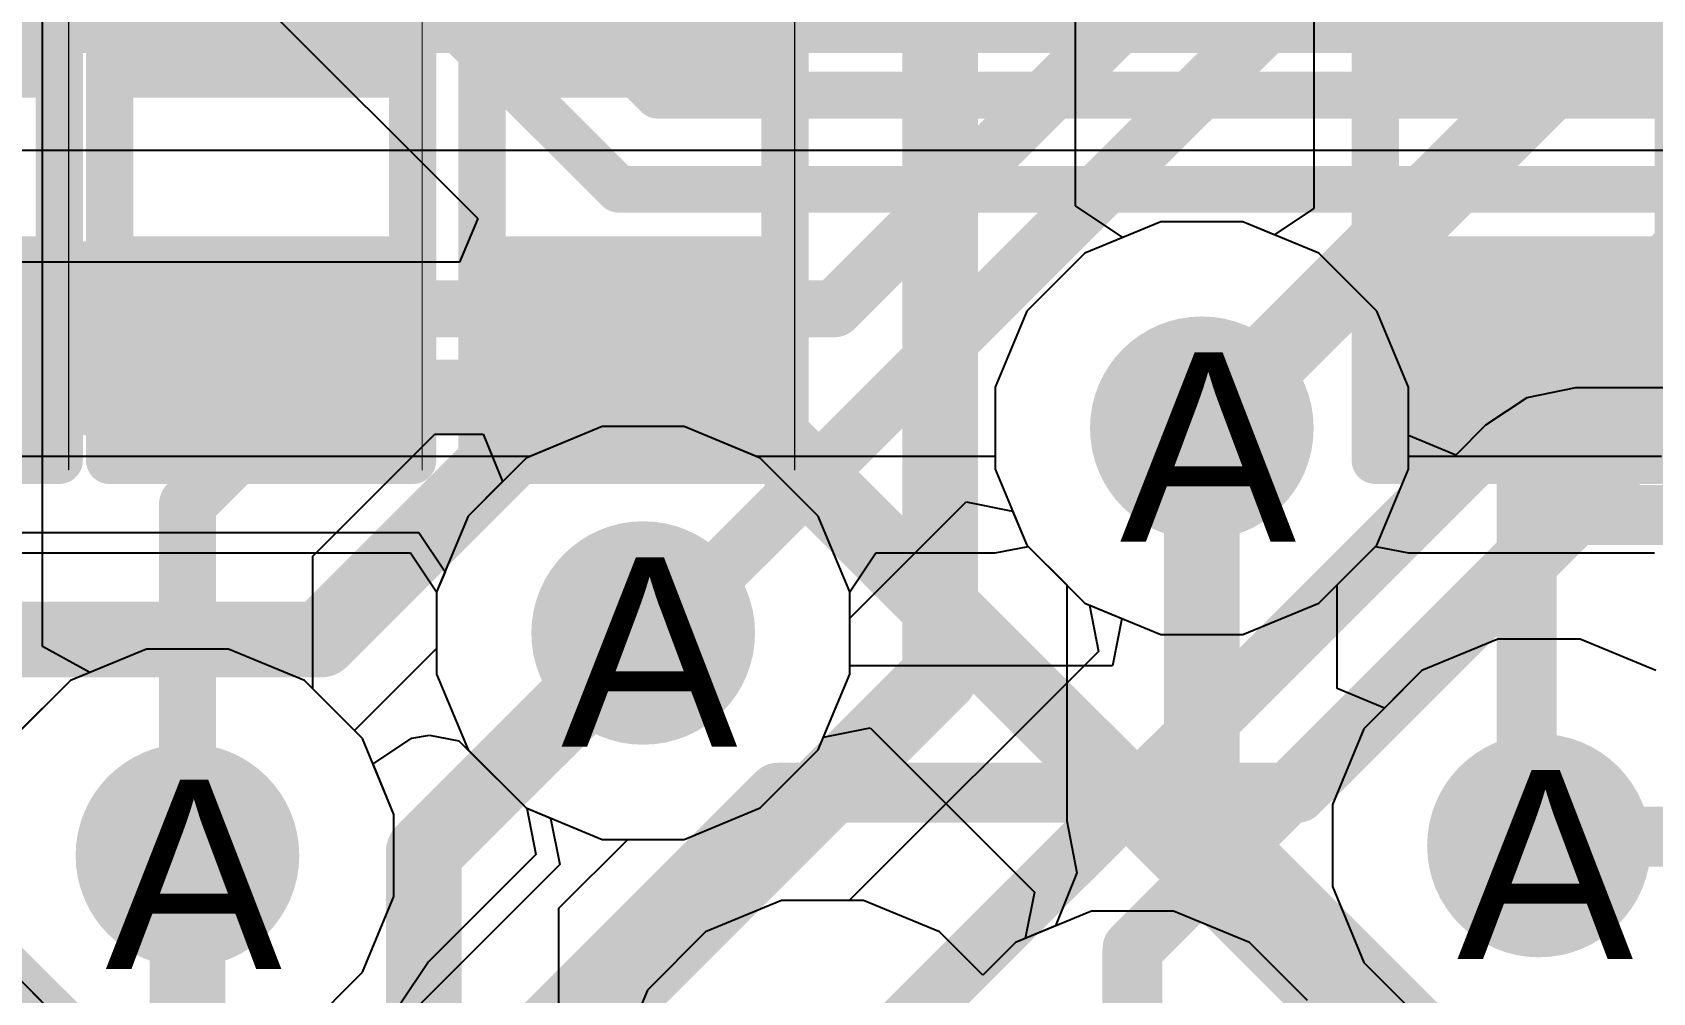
# Model space of a CAD drawing. Header units: inches. Extents: x 0 to 5271, y 0 to 5417.
# Drawn here: x 103.344 to 107.69, y 74.643 to 77.22 of the extents above; entities that cross this region are included whole.
import ezdxf

# ---------------------------------------------------------------- set-up
doc = ezdxf.new("R2010")
doc.units = ezdxf.units.IN
for name, color, linetype in [('Bottom Layer', 5, 'Continuous'), ('Bottom Overlay', 54, 'Continuous'), ('Bottom Paste', 16, 'Continuous'), ('Bottom Solder', 6, 'Continuous'), ('Drill Drawing', 1, 'Continuous'), ('L2_GND1', 16, 'Continuous'), ('L3_SIG1', 76, 'Continuous'), ('L4_PWR', 90, 'Continuous'), ('L5_GND2', 156, 'Continuous'), ('L6_SIG2', 130, 'Continuous'), ('L7_GND3', 216, 'Continuous'), ('Top Layer', 1, 'Continuous'), ('Via Holes', 16, 'Continuous')]:
    doc.layers.add(name, color=color, linetype=linetype)
doc.styles.add('Arial', font='', dxfattribs={"height": 0.2})
doc.styles.get('Arial').set_extended_font_data('Arial')

# ---------------------------------------------------------------- blocks, each defined once
blk = doc.blocks.new('R___0402_B_55')
at = {"layer": 'Bottom Layer'}
for points in [[(-0.2413, 0.3175), (-0.2413, -0.3175), (-0.6985, -0.3175), (-0.6985, 0.3175)], [(0.6985, 0.3175), (0.6985, -0.3175), (0.2413, -0.3175), (0.2413, 0.3175)]]:
    blk.add_hatch(color=5, dxfattribs=at).paths.add_polyline_path(points)
at = {"layer": 'Bottom Paste'}
for points in [[(-0.2413, 0.3175), (-0.2413, -0.3175), (-0.6985, -0.3175), (-0.6985, 0.3175)], [(0.6985, 0.3175), (0.6985, -0.3175), (0.2413, -0.3175), (0.2413, 0.3175)]]:
    blk.add_hatch(color=16, dxfattribs=at).paths.add_polyline_path(points)
at = {"layer": 'Bottom Solder'}
for points in [[(-0.1863, 0.3725), (-0.1863, -0.3725), (-0.7535, -0.3725), (-0.7535, 0.3725)], [(0.7535, 0.3725), (0.7535, -0.3725), (0.1863, -0.3725), (0.1863, 0.3725)]]:
    blk.add_hatch(color=6, dxfattribs=at).paths.add_polyline_path(points)
at = {"layer": 'Bottom Overlay'}
for points in [[(-0.7874, -0.4064, 0.127, 0.127, 0), (-0.7874, 0.4064, 0.127, 0.127, 0)], [(0.7874, 0.4064, 0.127, 0.127, 0), (-0.7874, 0.4064, 0.127, 0.127, 0)], [(0.7874, -0.4064, 0.127, 0.127, 0), (0.7874, 0.4064, 0.127, 0.127, 0)], [(0.8128, 0.4318, 0.00323, 0.00323, 0), (-0.8128, 0.4318, 0.00323, 0.00323, 0)], [(0.7874, -0.4064, 0.127, 0.127, 0), (-0.7874, -0.4064, 0.127, 0.127, 0)]]:
    blk.add_lwpolyline(points, format="xyseb", dxfattribs=at)
for points in [[(-0.8191, 0.4064, 0.0635, 0.0635, 1), (-0.7556, 0.4064, 0.0635, 0.0635, 1)], [(-0.8191, 0.4064, 0.0635, 0.0635, 1), (-0.7556, 0.4064, 0.0635, 0.0635, 1)], [(0.7556, 0.4064, 0.0635, 0.0635, 1), (0.8191, 0.4064, 0.0635, 0.0635, 1)], [(0.7556, 0.4064, 0.0635, 0.0635, 1), (0.8191, 0.4064, 0.0635, 0.0635, 1)], [(-0.8136, 0.4318, 0.00161, 0.00161, 1), (-0.812, 0.4318, 0.00161, 0.00161, 1)], [(0.812, 0.4318, 0.00161, 0.00161, 1), (0.8136, 0.4318, 0.00161, 0.00161, 1)], [(-0.8191, -0.4064, 0.0635, 0.0635, 1), (-0.7556, -0.4064, 0.0635, 0.0635, 1)], [(-0.8191, -0.4064, 0.0635, 0.0635, 1), (-0.7556, -0.4064, 0.0635, 0.0635, 1)], [(0.7556, -0.4064, 0.0635, 0.0635, 1), (0.8191, -0.4064, 0.0635, 0.0635, 1)], [(0.7556, -0.4064, 0.0635, 0.0635, 1), (0.8191, -0.4064, 0.0635, 0.0635, 1)]]:
    blk.add_lwpolyline(points, format="xyseb", close=True, dxfattribs=at)
blk = doc.blocks.new('R___0402_B_159')
at = {"layer": 'Bottom Layer'}
for points in [[(-0.2413, 0.3175), (-0.2413, -0.3175), (-0.6985, -0.3175), (-0.6985, 0.3175)], [(0.6985, 0.3175), (0.6985, -0.3175), (0.2413, -0.3175), (0.2413, 0.3175)]]:
    blk.add_hatch(color=5, dxfattribs=at).paths.add_polyline_path(points)
at = {"layer": 'Bottom Paste'}
for points in [[(-0.2413, 0.3175), (-0.2413, -0.3175), (-0.6985, -0.3175), (-0.6985, 0.3175)], [(0.6985, 0.3175), (0.6985, -0.3175), (0.2413, -0.3175), (0.2413, 0.3175)]]:
    blk.add_hatch(color=16, dxfattribs=at).paths.add_polyline_path(points)
at = {"layer": 'Bottom Solder'}
for points in [[(-0.1863, 0.3725), (-0.1863, -0.3725), (-0.7535, -0.3725), (-0.7535, 0.3725)], [(0.7535, 0.3725), (0.7535, -0.3725), (0.1863, -0.3725), (0.1863, 0.3725)]]:
    blk.add_hatch(color=6, dxfattribs=at).paths.add_polyline_path(points)
at = {"layer": 'Bottom Overlay'}
for points in [[(0.7874, 0.4064, 0.127, 0.127, 0), (-0.7874, 0.4064, 0.127, 0.127, 0)], [(-0.7874, -0.4064, 0.127, 0.127, 0), (-0.7874, 0.4064, 0.127, 0.127, 0)], [(0.7874, -0.4064, 0.127, 0.127, 0), (0.7874, 0.4064, 0.127, 0.127, 0)], [(0.8128, 0.4318, 0.00323, 0.00323, 0), (-0.8128, 0.4318, 0.00323, 0.00323, 0)], [(0.7874, -0.4064, 0.127, 0.127, 0), (-0.7874, -0.4064, 0.127, 0.127, 0)]]:
    blk.add_lwpolyline(points, format="xyseb", dxfattribs=at)
for points in [[(-0.8192, 0.4064, 0.0635, 0.0635, 1), (-0.7557, 0.4064, 0.0635, 0.0635, 1)], [(-0.8192, 0.4064, 0.0635, 0.0635, 1), (-0.7557, 0.4064, 0.0635, 0.0635, 1)], [(0.7556, 0.4064, 0.0635, 0.0635, 1), (0.8191, 0.4064, 0.0635, 0.0635, 1)], [(0.7556, 0.4064, 0.0635, 0.0635, 1), (0.8191, 0.4064, 0.0635, 0.0635, 1)], [(-0.8136, 0.4318, 0.00161, 0.00161, 1), (-0.812, 0.4318, 0.00161, 0.00161, 1)], [(0.812, 0.4318, 0.00161, 0.00161, 1), (0.8136, 0.4318, 0.00161, 0.00161, 1)], [(-0.8192, -0.4064, 0.0635, 0.0635, 1), (-0.7557, -0.4064, 0.0635, 0.0635, 1)], [(-0.8192, -0.4064, 0.0635, 0.0635, 1), (-0.7557, -0.4064, 0.0635, 0.0635, 1)], [(0.7556, -0.4064, 0.0635, 0.0635, 1), (0.8191, -0.4064, 0.0635, 0.0635, 1)], [(0.7556, -0.4064, 0.0635, 0.0635, 1), (0.8191, -0.4064, 0.0635, 0.0635, 1)]]:
    blk.add_lwpolyline(points, format="xyseb", close=True, dxfattribs=at)
blk = doc.blocks.new('R___0402_B_392')
at = {"layer": 'Bottom Layer'}
for points in [[(-0.2413, 0.3175), (-0.2413, -0.3175), (-0.6985, -0.3175), (-0.6985, 0.3175)], [(0.6985, 0.3175), (0.6985, -0.3175), (0.2413, -0.3175), (0.2413, 0.3175)]]:
    blk.add_hatch(color=5, dxfattribs=at).paths.add_polyline_path(points)
at = {"layer": 'Bottom Paste'}
for points in [[(-0.2413, 0.3175), (-0.2413, -0.3175), (-0.6985, -0.3175), (-0.6985, 0.3175)], [(0.6985, 0.3175), (0.6985, -0.3175), (0.2413, -0.3175), (0.2413, 0.3175)]]:
    blk.add_hatch(color=16, dxfattribs=at).paths.add_polyline_path(points)
at = {"layer": 'Bottom Solder'}
for points in [[(-0.1863, 0.3725), (-0.1863, -0.3725), (-0.7535, -0.3725), (-0.7535, 0.3725)], [(0.7535, 0.3725), (0.7535, -0.3725), (0.1863, -0.3725), (0.1863, 0.3725)]]:
    blk.add_hatch(color=6, dxfattribs=at).paths.add_polyline_path(points)
at = {"layer": 'Bottom Overlay'}
for points in [[(0.7874, 0.4064, 0.127, 0.127, 0), (-0.7874, 0.4064, 0.127, 0.127, 0)], [(-0.7874, -0.4064, 0.127, 0.127, 0), (-0.7874, 0.4064, 0.127, 0.127, 0)], [(0.7874, -0.4064, 0.127, 0.127, 0), (0.7874, 0.4064, 0.127, 0.127, 0)], [(0.8128, 0.4318, 0.00323, 0.00323, 0), (-0.8128, 0.4318, 0.00323, 0.00323, 0)], [(0.7874, -0.4064, 0.127, 0.127, 0), (-0.7874, -0.4064, 0.127, 0.127, 0)]]:
    blk.add_lwpolyline(points, format="xyseb", dxfattribs=at)
for points in [[(-0.8192, 0.4064, 0.0635, 0.0635, 1), (-0.7557, 0.4064, 0.0635, 0.0635, 1)], [(-0.8192, 0.4064, 0.0635, 0.0635, 1), (-0.7557, 0.4064, 0.0635, 0.0635, 1)], [(0.7556, 0.4064, 0.0635, 0.0635, 1), (0.8191, 0.4064, 0.0635, 0.0635, 1)], [(0.7556, 0.4064, 0.0635, 0.0635, 1), (0.8191, 0.4064, 0.0635, 0.0635, 1)], [(-0.8136, 0.4318, 0.00161, 0.00161, 1), (-0.812, 0.4318, 0.00161, 0.00161, 1)], [(0.812, 0.4318, 0.00161, 0.00161, 1), (0.8136, 0.4318, 0.00161, 0.00161, 1)], [(-0.8192, -0.4064, 0.0635, 0.0635, 1), (-0.7557, -0.4064, 0.0635, 0.0635, 1)], [(-0.8192, -0.4064, 0.0635, 0.0635, 1), (-0.7557, -0.4064, 0.0635, 0.0635, 1)], [(0.7556, -0.4064, 0.0635, 0.0635, 1), (0.8191, -0.4064, 0.0635, 0.0635, 1)], [(0.7556, -0.4064, 0.0635, 0.0635, 1), (0.8191, -0.4064, 0.0635, 0.0635, 1)]]:
    blk.add_lwpolyline(points, format="xyseb", close=True, dxfattribs=at)
blk = doc.blocks.new('R___0402_B_393')
at = {"layer": 'Bottom Layer'}
for points in [[(-0.2413, 0.3175), (-0.2413, -0.3175), (-0.6985, -0.3175), (-0.6985, 0.3175)], [(0.6985, 0.3175), (0.6985, -0.3175), (0.2413, -0.3175), (0.2413, 0.3175)]]:
    blk.add_hatch(color=5, dxfattribs=at).paths.add_polyline_path(points)
at = {"layer": 'Bottom Paste'}
for points in [[(-0.2413, 0.3175), (-0.2413, -0.3175), (-0.6985, -0.3175), (-0.6985, 0.3175)], [(0.6985, 0.3175), (0.6985, -0.3175), (0.2413, -0.3175), (0.2413, 0.3175)]]:
    blk.add_hatch(color=16, dxfattribs=at).paths.add_polyline_path(points)
at = {"layer": 'Bottom Solder'}
for points in [[(-0.1863, 0.3725), (-0.1863, -0.3725), (-0.7535, -0.3725), (-0.7535, 0.3725)], [(0.7535, 0.3725), (0.7535, -0.3725), (0.1863, -0.3725), (0.1863, 0.3725)]]:
    blk.add_hatch(color=6, dxfattribs=at).paths.add_polyline_path(points)
at = {"layer": 'Bottom Overlay'}
for points in [[(-0.7874, -0.4064, 0.127, 0.127, 0), (-0.7874, 0.4064, 0.127, 0.127, 0)], [(0.7874, 0.4064, 0.127, 0.127, 0), (-0.7874, 0.4064, 0.127, 0.127, 0)], [(0.7874, -0.4064, 0.127, 0.127, 0), (0.7874, 0.4064, 0.127, 0.127, 0)], [(0.8128, 0.4318, 0.00323, 0.00323, 0), (-0.8128, 0.4318, 0.00323, 0.00323, 0)], [(0.7874, -0.4064, 0.127, 0.127, 0), (-0.7874, -0.4064, 0.127, 0.127, 0)]]:
    blk.add_lwpolyline(points, format="xyseb", dxfattribs=at)
for points in [[(-0.8192, 0.4064, 0.0635, 0.0635, 1), (-0.7557, 0.4064, 0.0635, 0.0635, 1)], [(-0.8192, 0.4064, 0.0635, 0.0635, 1), (-0.7557, 0.4064, 0.0635, 0.0635, 1)], [(0.7556, 0.4064, 0.0635, 0.0635, 1), (0.8191, 0.4064, 0.0635, 0.0635, 1)], [(0.7556, 0.4064, 0.0635, 0.0635, 1), (0.8191, 0.4064, 0.0635, 0.0635, 1)], [(-0.8136, 0.4318, 0.00161, 0.00161, 1), (-0.812, 0.4318, 0.00161, 0.00161, 1)], [(0.812, 0.4318, 0.00161, 0.00161, 1), (0.8136, 0.4318, 0.00161, 0.00161, 1)], [(-0.8192, -0.4064, 0.0635, 0.0635, 1), (-0.7557, -0.4064, 0.0635, 0.0635, 1)], [(-0.8192, -0.4064, 0.0635, 0.0635, 1), (-0.7557, -0.4064, 0.0635, 0.0635, 1)], [(0.7556, -0.4064, 0.0635, 0.0635, 1), (0.8191, -0.4064, 0.0635, 0.0635, 1)], [(0.7556, -0.4064, 0.0635, 0.0635, 1), (0.8191, -0.4064, 0.0635, 0.0635, 1)]]:
    blk.add_lwpolyline(points, format="xyseb", close=True, dxfattribs=at)

msp = doc.modelspace()

# ---------------------------------------------------------------- hatches: boundary and pattern name
at = {"layer": 'Bottom Layer'}
for points in [[(104.6396, 77.1002), (105.2873, 77.1002), (105.2873, 78.2828), (104.6396, 78.2828)], [(100.6968, 76.1604), (104.2754, 76.1604), (104.2754, 76.6595), (100.6968, 76.6595)]]:
    msp.add_hatch(color=5, dxfattribs=at).paths.add_polyline_path(points)
h = msp.add_hatch(color=5, dxfattribs=at)
edge = h.paths.add_edge_path()
edge.add_arc((106.4812, 76.1578), 0.3, 0, 360)
h = msp.add_hatch(color=5, dxfattribs=at)
edge = h.paths.add_edge_path()
edge.add_arc((104.9827, 75.608), 0.3, 0, 360)
h = msp.add_hatch(color=5, dxfattribs=at)
edge = h.paths.add_edge_path()
edge.add_arc((107.3855, 75.0374), 0.3, 0, 360)
h = msp.add_hatch(color=5, dxfattribs=at)
edge = h.paths.add_edge_path()
edge.add_arc((103.7602, 75.011), 0.3, 0, 360)
at = {"layer": 'L2_GND1'}
h = msp.add_hatch(color=16, dxfattribs=at)
edge = h.paths.add_edge_path()
edge.add_arc((106.4812, 76.1578), 0.3, 0, 360)
h = msp.add_hatch(color=16, dxfattribs=at)
edge = h.paths.add_edge_path()
edge.add_arc((104.9827, 75.608), 0.3, 0, 360)
h = msp.add_hatch(color=16, dxfattribs=at)
edge = h.paths.add_edge_path()
edge.add_arc((107.3855, 75.0374), 0.3, 0, 360)
h = msp.add_hatch(color=16, dxfattribs=at)
edge = h.paths.add_edge_path()
edge.add_arc((103.7602, 75.011), 0.3, 0, 360)
at = {"layer": 'L3_SIG1'}
h = msp.add_hatch(color=76, dxfattribs=at)
edge = h.paths.add_edge_path()
edge.add_arc((106.4812, 76.1578), 0.3, 0, 360)
h = msp.add_hatch(color=76, dxfattribs=at)
edge = h.paths.add_edge_path()
edge.add_arc((104.9827, 75.608), 0.3, 0, 360)
h = msp.add_hatch(color=76, dxfattribs=at)
edge = h.paths.add_edge_path()
edge.add_arc((107.3855, 75.0374), 0.3, 0, 360)
h = msp.add_hatch(color=76, dxfattribs=at)
edge = h.paths.add_edge_path()
edge.add_arc((103.7602, 75.011), 0.3, 0, 360)
at = {"layer": 'L4_PWR'}
h = msp.add_hatch(color=90, dxfattribs=at)
edge = h.paths.add_edge_path()
edge.add_arc((106.4812, 76.1578), 0.3, 0, 360)
h = msp.add_hatch(color=90, dxfattribs=at)
edge = h.paths.add_edge_path()
edge.add_arc((104.9827, 75.608), 0.3, 0, 360)
h = msp.add_hatch(color=90, dxfattribs=at)
edge = h.paths.add_edge_path()
edge.add_arc((107.3855, 75.0374), 0.3, 0, 360)
h = msp.add_hatch(color=90, dxfattribs=at)
edge = h.paths.add_edge_path()
edge.add_arc((103.7602, 75.011), 0.3, 0, 360)
at = {"layer": 'L5_GND2'}
h = msp.add_hatch(color=156, dxfattribs=at)
edge = h.paths.add_edge_path()
edge.add_arc((106.4812, 76.1578), 0.3, 0, 360)
h = msp.add_hatch(color=156, dxfattribs=at)
edge = h.paths.add_edge_path()
edge.add_arc((104.9827, 75.608), 0.3, 0, 360)
h = msp.add_hatch(color=156, dxfattribs=at)
edge = h.paths.add_edge_path()
edge.add_arc((107.3855, 75.0374), 0.3, 0, 360)
h = msp.add_hatch(color=156, dxfattribs=at)
edge = h.paths.add_edge_path()
edge.add_arc((103.7602, 75.011), 0.3, 0, 360)
at = {"layer": 'L6_SIG2'}
h = msp.add_hatch(color=130, dxfattribs=at)
edge = h.paths.add_edge_path()
edge.add_arc((106.4812, 76.1578), 0.3, 0, 360)
h = msp.add_hatch(color=130, dxfattribs=at)
edge = h.paths.add_edge_path()
edge.add_arc((104.9827, 75.608), 0.3, 0, 360)
h = msp.add_hatch(color=130, dxfattribs=at)
edge = h.paths.add_edge_path()
edge.add_arc((107.3855, 75.0374), 0.3, 0, 360)
h = msp.add_hatch(color=130, dxfattribs=at)
edge = h.paths.add_edge_path()
edge.add_arc((103.7602, 75.011), 0.3, 0, 360)
at = {"layer": 'L7_GND3'}
h = msp.add_hatch(color=216, dxfattribs=at)
edge = h.paths.add_edge_path()
edge.add_arc((106.4812, 76.1578), 0.3, 0, 360)
h = msp.add_hatch(color=216, dxfattribs=at)
edge = h.paths.add_edge_path()
edge.add_arc((104.9827, 75.608), 0.3, 0, 360)
h = msp.add_hatch(color=216, dxfattribs=at)
edge = h.paths.add_edge_path()
edge.add_arc((107.3855, 75.0374), 0.3, 0, 360)
h = msp.add_hatch(color=216, dxfattribs=at)
edge = h.paths.add_edge_path()
edge.add_arc((103.7602, 75.011), 0.3, 0, 360)
at = {"layer": 'Top Layer'}
h = msp.add_hatch(color=1, dxfattribs=at)
edge = h.paths.add_edge_path()
edge.add_arc((106.4812, 76.1578), 0.3, 0, 360)
h = msp.add_hatch(color=1, dxfattribs=at)
edge = h.paths.add_edge_path()
edge.add_arc((104.9827, 75.608), 0.3, 0, 360)
h = msp.add_hatch(color=1, dxfattribs=at)
edge = h.paths.add_edge_path()
edge.add_arc((107.3855, 75.0374), 0.3, 0, 360)
h = msp.add_hatch(color=1, dxfattribs=at)
edge = h.paths.add_edge_path()
edge.add_arc((103.7602, 75.011), 0.3, 0, 360)
at = {"layer": 'Via Holes'}
h = msp.add_hatch(color=7, dxfattribs=at)
edge = h.paths.add_edge_path()
edge.add_arc((106.4812, 76.1578), 0.15, 0, 360)
h = msp.add_hatch(color=7, dxfattribs=at)
edge = h.paths.add_edge_path()
edge.add_arc((104.9827, 75.608), 0.15, 0, 360)
h = msp.add_hatch(color=7, dxfattribs=at)
edge = h.paths.add_edge_path()
edge.add_arc((107.3855, 75.0374), 0.15, 0, 360)
h = msp.add_hatch(color=7, dxfattribs=at)
edge = h.paths.add_edge_path()
edge.add_arc((103.7602, 75.011), 0.15, 0, 360)

# ---------------------------------------------------------------- linework, layer by layer
at = {"layer": 'Bottom Layer'}
for p, q in [((106.7812, 77.8114), (106.7812, 76.7475)), ((106.1419, 76.7544), (106.1419, 77.4397)), ((106.2689, 76.6695), (106.1419, 76.7544)), ((106.371, 76.7118), (106.2689, 76.6695)), ((106.5914, 76.7118), (106.371, 76.7118)), ((106.6756, 76.6769), (106.5914, 76.7118)), ((106.7812, 76.7475), (106.6756, 76.6769)), ((104.2581, 75.2565), (104.3623, 75.3261)), ((104.3623, 75.3261), (104.4097, 75.3338)), ((104.4097, 75.3338), (104.4885, 75.3182)), ((104.4885, 75.3182), (104.5134, 75.2938)), ((104.5134, 75.2938), (104.6689, 75.1383)), ((104.3142, 75.1212), (104.2581, 75.2565)), ((104.3142, 74.9008), (104.3142, 75.1212)), ((104.6689, 75.1383), (104.7345, 75.1111)), ((104.7345, 75.1111), (104.7593, 74.9865)), ((104.7593, 74.9865), (103.6042, 73.8314)), ((104.2298, 74.6972), (104.3142, 74.9008)), ((103.2905, 74.6972), (103.4463, 74.5413)), ((104.074, 74.5413), (104.2298, 74.6972))]:
    msp.add_line(p, q, dxfattribs=at)
for points in [[(105.7794, 75.4938, 0.2032, 0.2032, 0), (105.7794, 77.8606, 0.2032, 0.2032, 0)], [(104.1177, 75.5904, 0.2032, 0.2032, 0), (104.9367, 76.4094, 0.2032, 0.2032, 0)], [(104.9444, 76.389, 0.2032, 0.2032, 0), (104.9571, 76.389, 0.2032, 0.2032, 0)], [(104.9571, 76.389, 0.2032, 0.2032, 0), (105.0333, 76.389, 0.2032, 0.2032, 0)], [(107.3527, 75.0701, 0.1608, 0.1608, 0), (107.3527, 76.389, 0.1608, 0.1608, 0)], [(99.2378, 75.5904, 0.2032, 0.2032, 0), (104.1177, 75.5904, 0.2032, 0.2032, 0)], [(103.8606, 73.5751, 0.2032, 0.2032, 0), (105.7794, 75.4938, 0.2032, 0.2032, 0)], [(107.3527, 75.0701, 0.1608, 0.1608, 0), (107.3855, 75.0374, 0.1608, 0.1608, 0)]]:
    msp.add_lwpolyline(points, format="xyseb", dxfattribs=at)
for points in [[(104.8859, 76.4094, 0.1016, 0.1016, 1), (104.9875, 76.4094, 0.1016, 0.1016, 1)], [(104.8936, 76.389, 0.1016, 0.1016, 1), (104.9952, 76.389, 0.1016, 0.1016, 1)], [(104.9063, 76.389, 0.1016, 0.1016, 1), (105.0079, 76.389, 0.1016, 0.1016, 1)], [(104.9063, 76.389, 0.1016, 0.1016, 1), (105.0079, 76.389, 0.1016, 0.1016, 1)], [(104.9825, 76.389, 0.1016, 0.1016, 1), (105.0841, 76.389, 0.1016, 0.1016, 1)], [(107.3125, 76.389, 0.0804, 0.0804, 1), (107.3929, 76.389, 0.0804, 0.0804, 1)], [(104.0669, 75.5904, 0.1016, 0.1016, 1), (104.1685, 75.5904, 0.1016, 0.1016, 1)], [(104.0669, 75.5904, 0.1016, 0.1016, 1), (104.1685, 75.5904, 0.1016, 0.1016, 1)], [(105.7286, 75.4938, 0.1016, 0.1016, 1), (105.8302, 75.4938, 0.1016, 0.1016, 1)], [(105.7286, 75.4938, 0.1016, 0.1016, 1), (105.8302, 75.4938, 0.1016, 0.1016, 1)], [(107.3125, 75.0701, 0.0804, 0.0804, 1), (107.3929, 75.0701, 0.0804, 0.0804, 1)], [(107.3125, 75.0701, 0.0804, 0.0804, 1), (107.3929, 75.0701, 0.0804, 0.0804, 1)], [(107.3453, 75.0374, 0.0804, 0.0804, 1), (107.4257, 75.0374, 0.0804, 0.0804, 1)]]:
    msp.add_lwpolyline(points, format="xyseb", close=True, dxfattribs=at)
at = {"layer": 'L2_GND1'}
for p, q in [((106.371, 76.7118), (106.1674, 76.6275)), ((106.5914, 76.7118), (106.371, 76.7118)), ((106.7951, 76.6275), (106.5914, 76.7118)), ((106.1674, 76.6275), (106.0116, 76.4716)), ((106.9509, 76.4716), (106.7951, 76.6275)), ((106.0116, 76.4716), (105.9272, 76.268)), ((107.0352, 76.268), (106.9509, 76.4716)), ((105.9272, 76.268), (105.9272, 76.0476)), ((107.0352, 76.1383), (107.0352, 76.268)), ((107.353, 76.2397), (107.2424, 76.1658)), ((107.4834, 76.2657), (107.353, 76.2397)), ((107.8065, 76.2657), (107.4834, 76.2657)), ((104.8725, 76.162), (104.6689, 76.0776)), ((105.0929, 76.162), (104.8725, 76.162)), ((105.2965, 76.0776), (105.0929, 76.162)), ((107.2424, 76.1658), (107.1622, 76.0857)), ((107.1622, 76.0857), (107.0352, 76.1383)), ((104.6689, 76.0776), (104.513, 75.9218)), ((105.4523, 75.9218), (105.2965, 76.0776)), ((105.9272, 76.0476), (106.0116, 75.844)), ((104.513, 75.9218), (104.4287, 75.7182)), ((105.5367, 75.7182), (105.4523, 75.9218)), ((106.0116, 75.844), (106.1674, 75.6882)), ((104.4287, 75.7182), (104.4287, 75.4978)), ((105.5367, 75.5201), (105.5367, 75.7182)), ((106.1674, 75.6882), (106.2665, 75.6471)), ((106.2665, 75.6471), (106.2413, 75.5201)), ((103.65, 75.565), (103.4463, 75.4807)), ((103.8704, 75.565), (103.65, 75.565)), ((104.074, 75.4807), (103.8704, 75.565)), ((104.4287, 75.4978), (104.513, 75.2942)), ((106.2413, 75.5201), (105.5367, 75.5201)), ((103.4463, 75.4807), (103.2905, 75.3248)), ((104.2298, 75.3248), (104.074, 75.4807)), ((104.3142, 75.1212), (104.2298, 75.3248)), ((104.513, 75.2942), (104.6689, 75.1383)), ((104.3142, 74.9008), (104.3142, 75.1212)), ((104.6689, 75.1383), (104.6703, 75.1377)), ((104.6703, 75.1377), (104.6951, 75.0131)), ((104.6951, 75.0131), (104.4069, 74.725)), ((104.2298, 74.6972), (104.3142, 74.9008)), ((104.4069, 74.725), (104.333, 74.6144)), ((103.2905, 74.6972), (103.4463, 74.5413)), ((104.074, 74.5413), (104.2298, 74.6972))]:
    msp.add_line(p, q, dxfattribs=at)
for points in [[(106.7379, 75.1792, 0.1608, 0.1608, 0), (107.4834, 75.9247, 0.1608, 0.1608, 0)], [(107.4834, 75.9247, 0.1608, 0.1608, 0), (108.249, 75.9247, 0.1608, 0.1608, 0)], [(104.648, 74.4839, 0.1608, 0.1608, 0), (105.3433, 75.1792, 0.1608, 0.1608, 0)], [(105.3433, 75.1792, 0.1608, 0.1608, 0), (106.7379, 75.1792, 0.1608, 0.1608, 0)]]:
    msp.add_lwpolyline(points, format="xyseb", dxfattribs=at)
for points in [[(107.4432, 75.9247, 0.0804, 0.0804, 1), (107.5236, 75.9247, 0.0804, 0.0804, 1)], [(107.4432, 75.9247, 0.0804, 0.0804, 1), (107.5236, 75.9247, 0.0804, 0.0804, 1)], [(105.3031, 75.1792, 0.0804, 0.0804, 1), (105.3835, 75.1792, 0.0804, 0.0804, 1)], [(105.3031, 75.1792, 0.0804, 0.0804, 1), (105.3835, 75.1792, 0.0804, 0.0804, 1)], [(106.6977, 75.1792, 0.0804, 0.0804, 1), (106.7781, 75.1792, 0.0804, 0.0804, 1)], [(106.6977, 75.1792, 0.0804, 0.0804, 1), (106.7781, 75.1792, 0.0804, 0.0804, 1)]]:
    msp.add_lwpolyline(points, format="xyseb", close=True, dxfattribs=at)
at = {"layer": 'L3_SIG1'}
for p, q in [((103.6223, 77.6372), (104.539, 76.7205)), ((104.539, 76.7205), (104.4904, 76.6032)), ((104.4904, 76.6032), (102.9265, 76.6032)), ((102.7763, 75.8781), (104.3806, 75.8781)), ((104.3806, 75.8781), (104.4512, 75.7725)), ((104.4512, 75.7725), (104.4287, 75.7182)), ((104.4287, 75.7182), (104.4287, 75.4978)), ((103.65, 75.565), (103.4463, 75.4807)), ((103.8704, 75.565), (103.65, 75.565)), ((104.074, 75.4807), (103.8704, 75.565)), ((104.4287, 75.4978), (104.513, 75.2942)), ((103.4463, 75.4807), (103.2975, 75.3318)), ((104.2298, 75.3248), (104.074, 75.4807)), ((104.3142, 75.1212), (104.2298, 75.3248)), ((105.4523, 75.2942), (105.4667, 75.3288)), ((105.4667, 75.3288), (105.5912, 75.3536)), ((105.5912, 75.3536), (106.0323, 74.9126)), ((104.513, 75.2942), (104.6689, 75.1383)), ((105.2965, 75.1383), (105.4523, 75.2942)), ((104.3142, 74.9008), (104.3142, 75.1212)), ((104.6689, 75.1383), (104.8725, 75.054)), ((105.0929, 75.054), (105.2965, 75.1383)), ((104.8725, 75.054), (105.0929, 75.054)), ((104.2298, 74.6972), (104.3142, 74.9008)), ((105.3534, 74.8897), (105.1498, 74.8054)), ((105.5738, 74.8897), (105.3534, 74.8897)), ((105.7775, 74.8054), (105.5738, 74.8897)), ((106.0323, 74.9126), (106.0075, 74.788)), ((105.1498, 74.8054), (104.994, 74.6495)), ((105.8935, 74.6893), (105.7775, 74.8054)), ((105.9813, 74.7771), (105.8935, 74.6893)), ((106.0075, 74.788), (105.9813, 74.7771)), ((104.074, 74.5413), (104.2298, 74.6972)), ((104.994, 74.6495), (104.9096, 74.4459))]:
    msp.add_line(p, q, dxfattribs=at)
for points in [[(97.7786, 80.1582, 0.2032, 0.2032, 0), (104.267, 73.6699, 0.2032, 0.2032, 0)], [(103.5694, 78.5041, 0.1256, 0.1256, 0), (105.0218, 77.0517, 0.1256, 0.1256, 0)], [(103.3169, 78.3994, 0.1256, 0.1256, 0), (104.9171, 76.7992, 0.1256, 0.1256, 0)], [(105.0218, 77.0517, 0.1256, 0.1256, 0), (111.6767, 77.0517, 0.1256, 0.1256, 0)], [(104.9171, 76.7992, 0.1256, 0.1256, 0), (111.5721, 76.7992, 0.1256, 0.1256, 0)], [(102.7763, 76.2406, 0.2032, 0.2032, 0), (105.217, 76.2406, 0.2032, 0.2032, 0)], [(105.217, 76.2406, 0.2032, 0.2032, 0), (107.2642, 74.1934, 0.2032, 0.2032, 0)]]:
    msp.add_lwpolyline(points, format="xyseb", dxfattribs=at)
for points in [[(104.9904, 77.0517, 0.0628, 0.0628, 1), (105.0532, 77.0517, 0.0628, 0.0628, 1)], [(104.9904, 77.0517, 0.0628, 0.0628, 1), (105.0532, 77.0517, 0.0628, 0.0628, 1)], [(104.8858, 76.7992, 0.0628, 0.0628, 1), (104.9485, 76.7992, 0.0628, 0.0628, 1)], [(104.8858, 76.7992, 0.0628, 0.0628, 1), (104.9485, 76.7992, 0.0628, 0.0628, 1)], [(105.1662, 76.2406, 0.1016, 0.1016, 1), (105.2678, 76.2406, 0.1016, 0.1016, 1)], [(105.1662, 76.2406, 0.1016, 0.1016, 1), (105.2678, 76.2406, 0.1016, 0.1016, 1)]]:
    msp.add_lwpolyline(points, format="xyseb", close=True, dxfattribs=at)
at = {"layer": 'L4_PWR'}
for p, q in [((106.371, 76.7118), (106.1674, 76.6275)), ((106.5914, 76.7118), (106.371, 76.7118)), ((106.7951, 76.6275), (106.5914, 76.7118)), ((106.1674, 76.6275), (106.0116, 76.4716)), ((106.9509, 76.4716), (106.7951, 76.6275)), ((106.0116, 76.4716), (105.9272, 76.268)), ((107.0352, 76.268), (106.9509, 76.4716)), ((105.9272, 76.268), (105.9272, 76.0818)), ((107.0352, 76.0818), (107.0352, 76.268)), ((104.8725, 76.162), (104.679, 76.0818)), ((105.0929, 76.162), (104.8725, 76.162)), ((105.2864, 76.0818), (105.0929, 76.162)), ((104.679, 76.0818), (101.2996, 76.0818)), ((105.9272, 76.0818), (105.2864, 76.0818)), ((107.7145, 76.0818), (107.0352, 76.0818)), ((105.9272, 75.8228), (106.0152, 75.8403)), ((106.0152, 75.8403), (106.1674, 75.6882)), ((106.7951, 75.6882), (106.9472, 75.8403)), ((106.9472, 75.8403), (107.0352, 75.8228)), ((101.2996, 75.8228), (104.3587, 75.8228)), ((104.3587, 75.8228), (104.4287, 75.7182)), ((105.5367, 75.7182), (105.6066, 75.8228)), ((105.6066, 75.8228), (105.9272, 75.8228)), ((107.0352, 75.8228), (107.695, 75.8228)), ((104.4287, 75.7182), (104.4287, 75.4978)), ((105.5367, 75.4978), (105.5367, 75.7182)), ((106.1674, 75.6882), (106.371, 75.6038)), ((106.5914, 75.6038), (106.7951, 75.6882)), ((106.371, 75.6038), (106.5914, 75.6038)), ((107.2753, 75.5914), (107.0717, 75.507)), ((107.4957, 75.5914), (107.2753, 75.5914)), ((107.6993, 75.507), (107.4957, 75.5914)), ((103.65, 75.565), (103.4463, 75.4807)), ((103.8704, 75.565), (103.65, 75.565)), ((104.074, 75.4807), (103.8704, 75.565)), ((104.4287, 75.4978), (104.513, 75.2942)), ((105.4523, 75.2942), (105.5367, 75.4978)), ((107.0717, 75.507), (106.9158, 75.3512)), ((103.4463, 75.4807), (103.2905, 75.3248)), ((104.2298, 75.3248), (104.074, 75.4807)), ((104.3142, 75.1212), (104.2298, 75.3248)), ((106.9158, 75.3512), (106.8315, 75.1476)), ((104.513, 75.2942), (104.6689, 75.1383)), ((105.2965, 75.1383), (105.4523, 75.2942)), ((106.8315, 75.1476), (106.8315, 74.9272)), ((104.3142, 74.9008), (104.3142, 75.1212)), ((104.6689, 75.1383), (104.8725, 75.054)), ((105.0929, 75.054), (105.2965, 75.1383)), ((104.8725, 75.054), (105.0929, 75.054)), ((106.8315, 74.9272), (106.9158, 74.7235)), ((104.2298, 74.6972), (104.3142, 74.9008)), ((105.3534, 74.8897), (105.1498, 74.8054)), ((105.5738, 74.8897), (105.3534, 74.8897)), ((105.7775, 74.8054), (105.5738, 74.8897)), ((106.1849, 74.8615), (105.9813, 74.7771)), ((106.4053, 74.8615), (106.1849, 74.8615)), ((106.6089, 74.7771), (106.4053, 74.8615)), ((105.1498, 74.8054), (104.994, 74.6495)), ((105.8935, 74.6893), (105.7775, 74.8054)), ((105.9813, 74.7771), (105.8935, 74.6893)), ((106.7647, 74.6213), (106.6089, 74.7771)), ((106.9158, 74.7235), (107.0717, 74.5677)), ((103.2905, 74.6972), (103.4463, 74.5413)), ((104.074, 74.5413), (104.2298, 74.6972)), ((104.994, 74.6495), (104.9096, 74.4459))]:
    msp.add_line(p, q, dxfattribs=at)
at = {"layer": 'L5_GND2'}
for p, q in [((106.371, 76.7118), (106.1674, 76.6275)), ((106.5914, 76.7118), (106.371, 76.7118)), ((106.7951, 76.6275), (106.5914, 76.7118)), ((106.1674, 76.6275), (106.0116, 76.4716)), ((106.9509, 76.4716), (106.7951, 76.6275)), ((106.0116, 76.4716), (105.9272, 76.268)), ((107.0352, 76.268), (106.9509, 76.4716)), ((105.9272, 76.268), (105.9272, 76.0476)), ((107.0352, 76.0476), (107.0352, 76.268)), ((104.8725, 76.162), (104.6689, 76.0776)), ((105.0929, 76.162), (104.8725, 76.162)), ((105.2965, 76.0776), (105.0929, 76.162)), ((104.6689, 76.0776), (104.513, 75.9218)), ((105.4523, 75.9218), (105.2965, 76.0776)), ((105.9272, 76.0476), (106.0116, 75.844)), ((106.9509, 75.844), (107.0352, 76.0476)), ((104.513, 75.9218), (104.4287, 75.7182)), ((105.5367, 75.7182), (105.4523, 75.9218)), ((106.0116, 75.844), (106.1674, 75.6882)), ((106.7951, 75.6882), (106.9509, 75.844)), ((104.4287, 75.7182), (104.4287, 75.4978)), ((105.5367, 75.4978), (105.5367, 75.7182)), ((106.1674, 75.6882), (106.371, 75.6038)), ((106.5914, 75.6038), (106.7951, 75.6882)), ((106.371, 75.6038), (106.5914, 75.6038)), ((107.2753, 75.5914), (107.0717, 75.507)), ((107.4957, 75.5914), (107.2753, 75.5914)), ((107.6993, 75.507), (107.4957, 75.5914)), ((103.65, 75.565), (103.4463, 75.4807)), ((103.8704, 75.565), (103.65, 75.565)), ((104.074, 75.4807), (103.8704, 75.565)), ((104.4287, 75.4978), (104.513, 75.2942)), ((105.4523, 75.2942), (105.5367, 75.4978)), ((107.0717, 75.507), (106.9158, 75.3512)), ((103.4463, 75.4807), (103.2905, 75.3248)), ((104.2298, 75.3248), (104.074, 75.4807)), ((104.3142, 75.1212), (104.2298, 75.3248)), ((106.9158, 75.3512), (106.8315, 75.1476)), ((104.513, 75.2942), (104.6689, 75.1383)), ((105.2965, 75.1383), (105.4523, 75.2942)), ((106.8315, 75.1476), (106.8315, 74.9272)), ((104.3142, 74.9008), (104.3142, 75.1212)), ((104.6689, 75.1383), (104.8725, 75.054)), ((105.0929, 75.054), (105.2965, 75.1383)), ((104.8725, 75.054), (105.0929, 75.054)), ((106.8315, 74.9272), (106.9158, 74.7235)), ((104.2298, 74.6972), (104.3142, 74.9008)), ((105.3534, 74.8897), (105.1498, 74.8054)), ((105.5738, 74.8897), (105.3534, 74.8897)), ((105.7775, 74.8054), (105.5738, 74.8897)), ((106.1849, 74.8615), (105.9813, 74.7771)), ((106.4053, 74.8615), (106.1849, 74.8615)), ((106.6089, 74.7771), (106.4053, 74.8615)), ((105.1498, 74.8054), (104.994, 74.6495)), ((105.8935, 74.6893), (105.7775, 74.8054)), ((105.9813, 74.7771), (105.8935, 74.6893)), ((106.7647, 74.6213), (106.6089, 74.7771)), ((106.9158, 74.7235), (107.0717, 74.5677)), ((103.2905, 74.6972), (103.4463, 74.5413)), ((104.074, 74.5413), (104.2298, 74.6972)), ((104.994, 74.6495), (104.9096, 74.4459))]:
    msp.add_line(p, q, dxfattribs=at)
at = {"layer": 'L6_SIG2'}
for p, q in [((101.1615, 76.9042), (110.729, 76.9042)), ((106.371, 76.7118), (106.1674, 76.6275)), ((106.5914, 76.7118), (106.371, 76.7118)), ((106.7951, 76.6275), (106.5914, 76.7118)), ((106.1674, 76.6275), (106.0116, 76.4716)), ((106.9509, 76.4716), (106.7951, 76.6275)), ((106.0116, 76.4716), (105.9272, 76.268)), ((107.0352, 76.268), (106.9509, 76.4716)), ((105.9272, 76.268), (105.9272, 76.0476)), ((107.0352, 76.0476), (107.0352, 76.268)), ((104.8725, 76.162), (104.6689, 76.0776)), ((105.0929, 76.162), (104.8725, 76.162)), ((105.2965, 76.0776), (105.0929, 76.162)), ((104.6689, 76.0776), (104.513, 75.9218)), ((105.4523, 75.9218), (105.2965, 76.0776)), ((105.9272, 76.0476), (106.0116, 75.844)), ((106.9509, 75.844), (107.0352, 76.0476)), ((104.513, 75.9218), (104.4287, 75.7182)), ((105.5367, 75.7182), (105.4523, 75.9218)), ((106.0116, 75.844), (106.1187, 75.7369)), ((106.8438, 75.7369), (106.9509, 75.844)), ((104.4287, 75.7182), (104.4287, 75.5667)), ((105.5367, 75.4978), (105.5367, 75.7182)), ((106.1187, 75.7369), (106.1187, 75.1034)), ((106.8438, 75.4588), (106.8438, 75.7369)), ((107.2753, 75.5914), (107.0717, 75.507)), ((107.4957, 75.5914), (107.2753, 75.5914)), ((107.6993, 75.507), (107.4957, 75.5914)), ((103.65, 75.565), (103.4463, 75.4807)), ((103.8704, 75.565), (103.65, 75.565)), ((104.074, 75.4807), (103.8704, 75.565)), ((104.4287, 75.5667), (104.2083, 75.3463)), ((105.4523, 75.2942), (105.5367, 75.4978)), ((107.0717, 75.507), (106.9708, 75.4062)), ((103.4463, 75.4807), (103.2905, 75.3248)), ((104.2083, 75.3463), (104.074, 75.4807)), ((106.9708, 75.4062), (106.8438, 75.4588)), ((105.2965, 75.1383), (105.4523, 75.2942)), ((105.0929, 75.054), (105.2965, 75.1383)), ((106.1187, 75.1034), (106.1187, 75.1034)), ((106.1187, 75.1034), (106.1463, 74.9646)), ((104.7566, 74.8691), (104.9414, 75.054)), ((104.9414, 75.054), (105.0929, 75.054)), ((106.1463, 74.9646), (106.089, 74.8218)), ((105.3534, 74.8897), (105.1498, 74.8054)), ((105.5738, 74.8897), (105.3534, 74.8897)), ((105.7775, 74.8054), (105.5738, 74.8897)), ((104.7566, 69.559), (104.7566, 74.8691)), ((105.1498, 74.8054), (104.994, 74.6495)), ((105.8935, 74.6893), (105.7775, 74.8054)), ((106.089, 74.8218), (105.9813, 74.7771)), ((105.9813, 74.7771), (105.8935, 74.6893)), ((103.2905, 74.6972), (103.3976, 74.5901)), ((104.994, 74.6495), (104.9096, 74.4459))]:
    msp.add_line(p, q, dxfattribs=at)
for points in [[(95.9866, 77.2668, 0.2032, 0.2032, 0), (111.1641, 77.2668, 0.2032, 0.2032, 0)], [(106.4812, 75.1034, 0.2032, 0.2032, 0), (106.4812, 76.1578, 0.2032, 0.2032, 0)], [(104.394, 75.0193, 0.2032, 0.2032, 0), (104.9319, 75.5572, 0.2032, 0.2032, 0)], [(106.4812, 75.1034, 0.2032, 0.2032, 0), (107.0912, 74.4934, 0.2032, 0.2032, 0)], [(103.7602, 60.7048, 0.2032, 0.2032, 0), (103.7602, 75.011, 0.2032, 0.2032, 0)], [(104.394, 60.9854, 0.2032, 0.2032, 0), (104.394, 75.0193, 0.2032, 0.2032, 0)], [(107.3855, 75.0374, 0.1608, 0.1608, 0), (107.4093, 75.0612, 0.1608, 0.1608, 0)], [(107.4093, 75.0612, 0.1608, 0.1608, 0), (108.9688, 75.0612, 0.1608, 0.1608, 0)]]:
    msp.add_lwpolyline(points, format="xyseb", dxfattribs=at)
for points in [[(106.4304, 76.1578, 0.1016, 0.1016, 1), (106.532, 76.1578, 0.1016, 0.1016, 1)], [(104.8811, 75.5572, 0.1016, 0.1016, 1), (104.9827, 75.5572, 0.1016, 0.1016, 1)], [(106.4304, 75.1034, 0.1016, 0.1016, 1), (106.532, 75.1034, 0.1016, 0.1016, 1)], [(106.4304, 75.1034, 0.1016, 0.1016, 1), (106.532, 75.1034, 0.1016, 0.1016, 1)], [(103.7094, 75.011, 0.1016, 0.1016, 1), (103.811, 75.011, 0.1016, 0.1016, 1)], [(104.3432, 75.0193, 0.1016, 0.1016, 1), (104.4448, 75.0193, 0.1016, 0.1016, 1)], [(104.3432, 75.0193, 0.1016, 0.1016, 1), (104.4448, 75.0193, 0.1016, 0.1016, 1)], [(107.3453, 75.0374, 0.0804, 0.0804, 1), (107.4257, 75.0374, 0.0804, 0.0804, 1)], [(107.3691, 75.0612, 0.0804, 0.0804, 1), (107.4495, 75.0612, 0.0804, 0.0804, 1)], [(107.3691, 75.0612, 0.0804, 0.0804, 1), (107.4495, 75.0612, 0.0804, 0.0804, 1)]]:
    msp.add_lwpolyline(points, format="xyseb", close=True, dxfattribs=at)
at = {"layer": 'L7_GND3'}
for p, q in [((103.3714, 75.5716), (103.3714, 77.4588)), ((106.371, 76.7118), (106.1674, 76.6275)), ((106.5914, 76.7118), (106.371, 76.7118)), ((106.7951, 76.6275), (106.5914, 76.7118)), ((106.1674, 76.6275), (106.0116, 76.4716)), ((106.9509, 76.4716), (106.7951, 76.6275)), ((106.0116, 76.4716), (105.9272, 76.268)), ((107.0352, 76.268), (106.9509, 76.4716)), ((105.9272, 76.268), (105.9272, 76.0476)), ((107.0352, 76.0476), (107.0352, 76.268)), ((104.8725, 76.162), (104.6689, 76.0776)), ((105.0929, 76.162), (104.8725, 76.162)), ((105.2965, 76.0776), (105.0929, 76.162)), ((104.6689, 76.0776), (104.513, 75.9218)), ((105.4523, 75.9218), (105.2965, 76.0776)), ((105.9272, 76.0476), (106.0116, 75.844)), ((106.9509, 75.844), (107.0352, 76.0476)), ((104.513, 75.9218), (104.4287, 75.7182)), ((105.5367, 75.7182), (105.4523, 75.9218)), ((106.0116, 75.844), (106.1674, 75.6882)), ((106.7951, 75.6882), (106.9509, 75.844)), ((104.4287, 75.7182), (104.4287, 75.4978)), ((105.5367, 75.4978), (105.5367, 75.7182)), ((106.1674, 75.6882), (106.371, 75.6038)), ((106.5914, 75.6038), (106.7951, 75.6882)), ((106.371, 75.6038), (106.5914, 75.6038)), ((107.2753, 75.5914), (107.0717, 75.507)), ((107.4957, 75.5914), (107.2753, 75.5914)), ((107.6993, 75.507), (107.4957, 75.5914)), ((103.4984, 75.5022), (103.3714, 75.5716)), ((103.65, 75.565), (103.4984, 75.5022)), ((103.8704, 75.565), (103.65, 75.565)), ((104.074, 75.4807), (103.8704, 75.565)), ((104.4287, 75.4978), (104.513, 75.2942)), ((105.4523, 75.2942), (105.5367, 75.4978)), ((107.0717, 75.507), (106.9158, 75.3512)), ((104.2298, 75.3248), (104.074, 75.4807)), ((104.3142, 75.1212), (104.2298, 75.3248)), ((106.9158, 75.3512), (106.8315, 75.1476)), ((104.513, 75.2942), (104.6689, 75.1383)), ((105.2965, 75.1383), (105.4523, 75.2942)), ((106.8315, 75.1476), (106.8315, 74.9272)), ((104.3142, 74.9008), (104.3142, 75.1212)), ((104.6689, 75.1383), (104.8725, 75.054)), ((105.0929, 75.054), (105.2965, 75.1383)), ((104.8725, 75.054), (105.0929, 75.054)), ((106.8315, 74.9272), (106.9158, 74.7235)), ((104.2298, 74.6972), (104.3142, 74.9008)), ((105.3534, 74.8897), (105.1498, 74.8054)), ((105.5738, 74.8897), (105.3534, 74.8897)), ((105.7775, 74.8054), (105.5738, 74.8897)), ((106.1849, 74.8615), (105.9813, 74.7771)), ((106.4053, 74.8615), (106.1849, 74.8615)), ((106.6089, 74.7771), (106.4053, 74.8615)), ((105.1498, 74.8054), (104.994, 74.6495)), ((105.8935, 74.6893), (105.7775, 74.8054)), ((105.9813, 74.7771), (105.8935, 74.6893)), ((106.7647, 74.6213), (106.6089, 74.7771)), ((106.9158, 74.7235), (107.0717, 74.5677)), ((104.074, 74.5413), (104.2298, 74.6972)), ((104.994, 74.6495), (104.9096, 74.4459))]:
    msp.add_line(p, q, dxfattribs=at)
at = {"layer": 'Top Layer'}
for p, q in [((104.0968, 75.8145), (104.4239, 76.1415)), ((104.4239, 76.1415), (104.5531, 76.1415)), ((104.5531, 76.1415), (104.6057, 76.0145)), ((104.6057, 76.0145), (104.513, 75.9218)), ((105.5367, 75.6476), (105.8492, 75.9601)), ((105.8492, 75.9601), (105.9737, 75.9353)), ((105.9737, 75.9353), (106.0116, 75.844)), ((104.513, 75.9218), (104.4287, 75.7182)), ((106.0116, 75.844), (106.1674, 75.6882)), ((104.0968, 75.4578), (104.0968, 75.8145)), ((104.4287, 75.7182), (104.4287, 75.4978)), ((106.1674, 75.6882), (106.1796, 75.6831)), ((106.1796, 75.6831), (106.2043, 75.5586)), ((105.5367, 75.4978), (105.5367, 75.6476)), ((106.2043, 75.5586), (105.5355, 74.8897)), ((104.4287, 75.4978), (104.513, 75.2942)), ((105.4523, 75.2942), (105.5367, 75.4978)), ((104.2298, 75.3248), (104.0968, 75.4578)), ((104.3142, 75.1212), (104.2298, 75.3248)), ((104.513, 75.2942), (104.6689, 75.1383)), ((105.2965, 75.1383), (105.4523, 75.2942)), ((104.3142, 74.9008), (104.3142, 75.1212)), ((104.6689, 75.1383), (104.8725, 75.054)), ((105.0929, 75.054), (105.2965, 75.1383)), ((104.8725, 75.054), (105.0929, 75.054)), ((104.2298, 74.6972), (104.3142, 74.9008)), ((105.3534, 74.8897), (105.1498, 74.8054)), ((105.5355, 74.8897), (105.3534, 74.8897)), ((105.1498, 74.8054), (104.994, 74.6495)), ((104.074, 74.5413), (104.2298, 74.6972)), ((104.994, 74.6495), (104.9096, 74.4459))]:
    msp.add_line(p, q, dxfattribs=at)
for points in [[(106.4812, 76.1578, 0.2032, 0.2032, 0), (108.2844, 77.961, 0.2032, 0.2032, 0)], [(106.2951, 74.7602, 0.1608, 0.1608, 0), (109.2844, 77.7495, 0.1608, 0.1608, 0)], [(105.4636, 74.3357, 0.1608, 0.1608, 0), (108.7845, 77.6566, 0.1608, 0.1608, 0)], [(104.9701, 75.5572, 0.1524, 0.1524, 0), (106.7845, 77.3716, 0.1524, 0.1524, 0)], [(105.496, 76.4782, 0.1524, 0.1524, 0), (106.3842, 77.3664, 0.1524, 0.1524, 0)], [(103.7602, 75.9539, 0.1524, 0.1524, 0), (104.2844, 76.4782, 0.1524, 0.1524, 0)], [(104.2844, 76.4782, 0.1524, 0.1524, 0), (105.496, 76.4782, 0.1524, 0.1524, 0)], [(103.7602, 75.011, 0.1524, 0.1524, 0), (103.7602, 75.9539, 0.1524, 0.1524, 0)], [(104.9319, 75.5572, 0.1524, 0.1524, 0), (104.9701, 75.5572, 0.1524, 0.1524, 0)], [(106.2951, 74.3075, 0.1608, 0.1608, 0), (106.2951, 74.7602, 0.1608, 0.1608, 0)]]:
    msp.add_lwpolyline(points, format="xyseb", dxfattribs=at)
for points in [[(104.2463, 76.4782, 0.0762, 0.0762, 1), (104.3225, 76.4782, 0.0762, 0.0762, 1)], [(104.2463, 76.4782, 0.0762, 0.0762, 1), (104.3225, 76.4782, 0.0762, 0.0762, 1)], [(105.4579, 76.4782, 0.0762, 0.0762, 1), (105.5341, 76.4782, 0.0762, 0.0762, 1)], [(105.4579, 76.4782, 0.0762, 0.0762, 1), (105.5341, 76.4782, 0.0762, 0.0762, 1)], [(106.4304, 76.1578, 0.1016, 0.1016, 1), (106.532, 76.1578, 0.1016, 0.1016, 1)], [(103.7221, 75.9539, 0.0762, 0.0762, 1), (103.7983, 75.9539, 0.0762, 0.0762, 1)], [(103.7221, 75.9539, 0.0762, 0.0762, 1), (103.7983, 75.9539, 0.0762, 0.0762, 1)], [(104.8938, 75.5572, 0.0762, 0.0762, 1), (104.97, 75.5572, 0.0762, 0.0762, 1)], [(104.932, 75.5572, 0.0762, 0.0762, 1), (105.0082, 75.5572, 0.0762, 0.0762, 1)], [(104.932, 75.5572, 0.0762, 0.0762, 1), (105.0082, 75.5572, 0.0762, 0.0762, 1)], [(103.7221, 75.011, 0.0762, 0.0762, 1), (103.7983, 75.011, 0.0762, 0.0762, 1)], [(106.2549, 74.7602, 0.0804, 0.0804, 1), (106.3353, 74.7602, 0.0804, 0.0804, 1)], [(106.2549, 74.7602, 0.0804, 0.0804, 1), (106.3353, 74.7602, 0.0804, 0.0804, 1)]]:
    msp.add_lwpolyline(points, format="xyseb", close=True, dxfattribs=at)

# ---------------------------------------------------------------- block references
at = {"rotation": 270}
for name, p in [('R___0402_B_392', (103.0098, 76.8589)), ('R___0402_B_393', (103.9579, 76.8588)), ('R___0402_B_159', (104.9571, 76.8588)), ('R___0402_B_55', (107.3528, 76.8589))]:
    msp.add_blockref(name, p, dxfattribs=at)

# ---------------------------------------------------------------- texts
at = {"layer": 'Drill Drawing', "style": 'Arial'}
for p in [(106.2612, 75.8531), (104.7626, 75.3033), (107.1654, 74.7326), (103.5401, 74.7063)]:
    msp.add_text('A', height=0.508, dxfattribs=at).set_placement(p)

doc.saveas('drawing.dxf')
